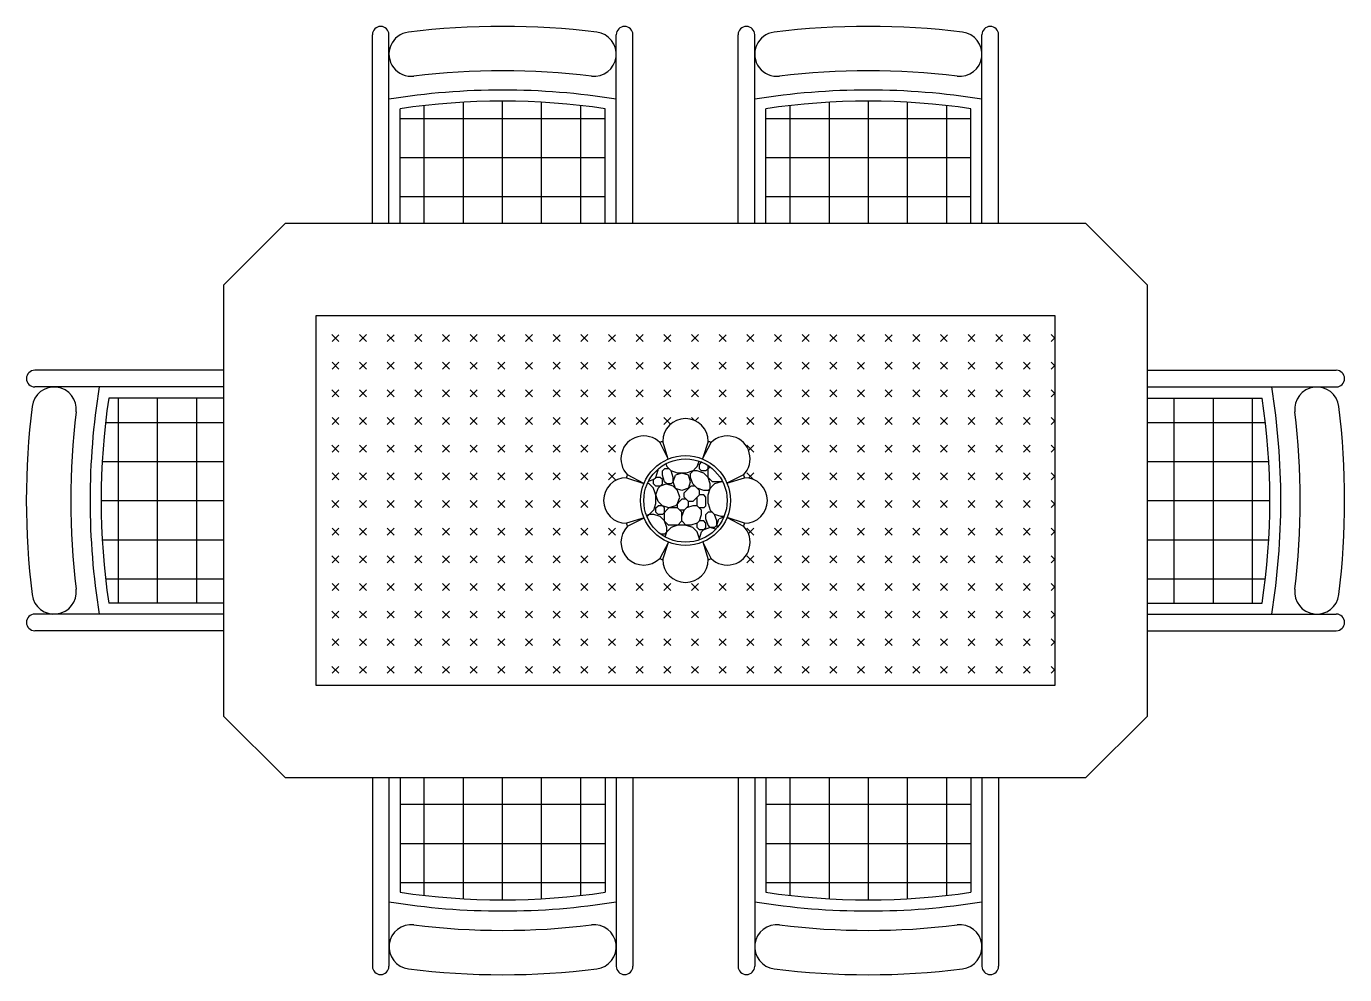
# Model space of a CAD drawing. Header units: millimetres. Extents: x -973.19 to -971.05, y 2610.7 to 2612.24.
import ezdxf

# ---------------------------------------------------------------- set-up
doc = ezdxf.new("R2010")
doc.units = ezdxf.units.MM
doc.header["$LTSCALE"] = 10
doc.layers.add('Móveis_mesas', color=2, linetype='Continuous')

msp = doc.modelspace()

# ---------------------------------------------------------------- hatches: boundary and pattern name
at = {"layer": 'Móveis_mesas'}
h = msp.add_hatch(dxfattribs=at)
h.set_pattern_fill('ANSI37', color=1, scale=0.02, angle=45, style=0)
h.set_pattern_definition([(90, (118.827936, 6.43129), (-0.0635, 7e-18), []), (180, (118.827936, 6.43129), (-7e-18, -0.0635), [])])
h.paths.add_polyline_path([(-972.2529, 2612.1061, 0.074073), (-972.5859, 2612.1061), (-972.5859, 2611.9197), (-972.2529, 2611.9197)])
h = msp.add_hatch(dxfattribs=at)
h.set_pattern_fill('ANSI37', color=1, scale=0.02, angle=45, style=0)
h.set_pattern_definition([(90, (-2063.07289, 6.43129), (0.0635, 7e-18), []), (7e-15, (-2063.07289, 6.43129), (7e-18, -0.0635), [])])
h.paths.add_polyline_path([(-971.9921, 2612.1061, -0.074073), (-971.6591, 2612.1061), (-971.6591, 2611.9197), (-971.9921, 2611.9197)])
h = msp.add_hatch(dxfattribs=at)
h.set_pattern_fill('CROSS,_O', color=1, scale=0.005, angle=45)
h.set_pattern_definition([(45, (0, 0), (3e-18, 0.0449012806), [0.015875, -0.047625]), (135, (0.011225, -9e-19), (-0.0449012806, 3e-18), [0.015875, -0.047625])])
h.paths.add_polyline_path([(-971.5225, 2611.7697), (-972.7225, 2611.7697), (-972.7225, 2611.1697), (-971.5225, 2611.1697)])
h.paths.add_polyline_path([(-972.0265, 2611.4328, -0.01247), (-972.0284, 2611.428, -1), (-972.0808, 2611.3757, -0.01247), (-972.0855, 2611.3737, -1), (-972.1595, 2611.3737, -0.01247), (-972.1642, 2611.3757, -1), (-972.2165, 2611.428, -0.01247), (-972.2185, 2611.4328, -1), (-972.2185, 2611.5067, -0.01247), (-972.2165, 2611.5115, -1), (-972.1642, 2611.5638, -0.01247), (-972.1595, 2611.5657, -1), (-972.0855, 2611.5657, -0.01247), (-972.0808, 2611.5638, -1), (-972.0284, 2611.5115, -0.01247), (-972.0265, 2611.5067, -1)], flags=16)
h.paths.add_polyline_path([(-972.0495, 2611.4697, -1), (-972.1955, 2611.4697, -1)], flags=0)
h.paths.add_polyline_path([(-972.0548, 2611.4697, -1), (-972.1902, 2611.4697, -1)], flags=0)
h = msp.add_hatch(dxfattribs=at)
h.set_pattern_fill('ANSI37', color=1, scale=0.02, angle=135, style=0)
h.set_pattern_definition([(180, (1632.61598, 3702.71708), (-1e-17, -0.0635), []), (270, (1632.61598, 3702.71708), (0.0635, -1e-17), [])])
h.paths.add_polyline_path([(-973.0588, 2611.6362, 0.074073), (-973.0588, 2611.3032), (-972.8725, 2611.3032), (-972.8725, 2611.6362)])
h = msp.add_hatch(dxfattribs=at)
h.set_pattern_fill('ANSI37', color=1, scale=0.02, angle=135, style=0)
h.set_pattern_definition([(7e-15, (-3576.86093, 3702.71708), (1e-17, -0.0635), []), (270, (-3576.86093, 3702.71708), (-0.0635, -1e-17), [])])
h.paths.add_polyline_path([(-971.1861, 2611.6362, -0.074073), (-971.1861, 2611.3032), (-971.3725, 2611.3032), (-971.3725, 2611.6362)])
h = msp.add_hatch(dxfattribs=at)
h.set_pattern_fill('PEDRA6,_O', color=1, scale=0.1, angle=45, pattern_type=2)
h.set_pattern_definition([(45, (119.17435, 6.38079), (-0.070710678, 0.070710678), [0.005, -0.015, 0.005, -0.075]), (45, (119.18496, 6.40554), (-0.070710678, 0.070710678), [0.005, -0.095]), (45, (119.14254, 6.37725), (-0.070710678, 0.070710678), [0.01, -0.09]), (45, (119.12132, 6.36311), (-0.070710678, 0.070710678), [0.015, -0.085]), (45, (119.15314, 6.402), (-0.070710678, 0.070710678), [0.01, -0.01, 0.015, -0.065]), (45, (119.139, 6.40907), (-0.070710678, 0.070710678), [0.015, -0.085]), (45, (119.11779, 6.39493), (-0.070710678, 0.070710678), [0.015, -0.035, 0.015, -0.035]), (45, (119.09304, 6.3914), (-0.070710678, 0.070710678), [0.015, -0.005, 0.005, -0.075]), (45, (119.13193, 6.44443), (-0.070710678, 0.070710678), [0.005, -0.095]), (45, (119.11072, 6.43736), (-0.070710678, 0.070710678), [0.01, -0.09]), (135, (119.06122, 6.39493), (-0.070710678, -0.070710678), [0.01, -0.09]), (135, (119.11779, 6.35251), (-0.070710678, -0.070710678), [0.005, -0.01, 0.015, -0.07]), (135, (119.12839, 6.37725), (-0.070710678, -0.070710678), [0.02, -0.005, 0.005, -0.07]), (135, (119.12132, 6.40554), (-0.070710678, -0.070710678), [0.015, -0.085]), (135, (119.15668, 6.37725), (-0.070710678, -0.070710678), [0.01, -0.09]), (135, (119.10364, 6.43736), (-0.070710678, -0.070710678), [0.01, -0.09]), (135, (119.14961, 6.39847), (-0.070710678, -0.070710678), [0.01, -0.05, 0.005, -0.035]), (135, (119.12486, 6.44443), (-0.070710678, -0.070710678), [0.005, -0.005, 0.005, -0.085]), (135, (119.16021, 6.41614), (-0.070710678, -0.070710678), [0.01, -0.015, 0.01, -0.065]), (135, (119.18143, 6.402), (-0.070710678, -0.070710678), [0.01, -0.09]), (90, (119.12132, 6.3419), (-0.0707106781, 0.0707106781), [0.0141421, -0.02828427, 0.0212132, -0.0777817862]), (90, (119.117786, 6.33836), (-0.0707106781, 0.0707106781), [0.0141421356, -0.1272792206]), (90, (119.149606, 6.384325), (-0.0707106781, 0.0707106781), [0.0141421356, -0.1272792206]), (90, (119.10718, 6.41261), (-0.0707106781, 0.0707106781), [0.0141421356, -0.1272792206]), (90, (119.174355, 6.409074), (-0.0707106781, 0.0707106781), [0.0141421356, -0.1272792206]), (90, (119.10718, 6.35604), (-0.0707106781, 0.0707106781), [0.0070710678, -0.1343502884]), (90, (119.09304, 6.384325), (-0.0707106781, 0.0707106781), [0.0070710678, -0.1343502884]), (90, (119.12486, 6.36665), (-0.0707106781, 0.0707106781), [0.0070710678, -0.1343502884]), (90, (119.10718, 6.39847), (-0.0707106781, 0.0707106781), [0.0070710678, -0.1343502884]), (90, (119.142535, 6.40554), (-0.0707106781, 0.0707106781), [0.0070710678, -0.1343502884]), (90, (119.103644, 6.44443), (-0.0707106781, 0.0707106781), [0.0070710678, -0.1343502884]), (90, (119.117786, 6.44443), (-0.0707106781, 0.0707106781), [0.0070710678, -0.1343502884]), (90, (119.16021, 6.409074), (-0.0707106781, 0.0707106781), [0.0070710678, -0.1343502884]), (90, (119.181426, 6.39493), (-0.0707106781, 0.0707106781), [0.0070710678, -0.1343502884]), (90, (119.15314, 6.423216), (-0.0707106781, 0.0707106781), [0.0070710678, -0.1343502884]), (90, (119.117786, 6.45857), (-0.0707106781, 0.0707106781), [0.0070710678, -0.1343502884]), (90, (119.135464, 6.447964), (-0.0707106781, 0.0707106781), [0.0070710678, -0.1343502884]), (180, (119.11425, 6.44089), (-0.0707106781, -0.0707106781), [0.0070710678, -0.1343502884]), (180, (119.11425, 6.455036), (-0.0707106781, -0.0707106781), [0.0070710678, -0.1343502884]), (180, (119.13193, 6.44443), (-0.0707106781, -0.0707106781), [0.0070710678, -0.1343502884]), (180, (119.12839, 6.46918), (-0.0707106781, -0.0707106781), [0.0070710678, -0.1343502884]), (180, (119.117786, 6.409074), (-0.0707106781, -0.0707106781), [0.0070710678, -0.1343502884]), (180, (119.117786, 6.39493), (-0.0707106781, -0.0707106781), [0.0070710678, -0.1343502884]), (180, (119.11425, 6.35604), (-0.0707106781, -0.0707106781), [0.0070710678, -0.1343502884]), (180, (119.12132, 6.36311), (-0.0707106781, -0.0707106781), [0.0070710678, -0.1343502884]), (180, (119.103644, 6.39493), (-0.0707106781, -0.0707106781), [0.0070710678, -0.1343502884]), (180, (119.10011, 6.37018), (-0.0707106781, -0.0707106781), [0.0070710678, -0.1343502884]), (180, (119.15314, 6.402), (-0.0707106781, -0.0707106781), [0.0070710678, -0.1343502884]), (180, (119.15668, 6.41968), (-0.0707106781, -0.0707106781), [0.0070710678, -0.1343502884]), (180, (119.174355, 6.409074), (-0.0707106781, -0.0707106781), [0.0070710678, -0.1343502884]), (180, (119.167284, 6.416145), (-0.0707106781, -0.0707106781), [0.0070710678, -0.1343502884]), (180, (119.18496, 6.40554), (-0.0707106781, -0.0707106781), [0.0070710678, -0.1343502884]), (180, (119.08597, 6.391396), (-0.0707106781, -0.0707106781), [0.0141421356, -0.1272792206]), (180, (119.142535, 6.40554), (-0.0707106781, -0.0707106781), [0.0141421356, -0.1272792206]), (180, (119.16375, 6.377254), (-0.0707106781, -0.0707106781), [0.035355339, -0.1060660172]), (71.5650512, (119.0895, 6.366647), (0.0707106781, 0.07071067815), [0.01118, -0.2124267978]), (71.5650512, (119.12132, 6.35604), (0.0707106781, 0.07071067815), [0.01118, -0.2124267978]), (71.5650512, (119.103644, 6.402003), (0.0707106781, 0.07071067815), [0.01118, -0.2124267978]), (71.5650512, (119.17789, 6.384325), (0.0707106781, 0.07071067815), [0.01118, -0.2124267978]), (71.5650512, (119.149606, 6.391396), (0.0707106781, 0.07071067815), [0.01118, -0.2124267978]), (71.5650512, (119.142535, 6.41261), (0.0707106781, 0.07071067815), [0.01118, -0.2124267978]), (71.5650512, (119.10718, 6.42675), (0.0707106781, 0.07071067815), [0.01118, -0.2124267978]), (71.5650512, (119.135464, 6.447964), (0.0707106781, 0.07071067815), [0.01118, -0.2124267978]), (108.4349488, (119.096573, 6.37372), (-0.0707106781, 0.07071067815), [0.01118, -0.2124267978]), (108.4349488, (119.093038, 6.377254), (-0.0707106781, 0.07071067815), [0.01118, -0.2124267978]), (108.4349488, (119.110715, 6.416145), (-0.0707106781, 0.07071067815), [0.02236, -0.2012467977]), (108.4349488, (119.139, 6.43736), (-0.0707106781, 0.07071067815), [0.01118, -0.2124267978]), (108.4349488, (119.14607, 6.423216), (-0.0707106781, 0.07071067815), [0.01118, -0.2124267978]), (108.4349488, (119.124857, 6.37372), (-0.0707106781, 0.07071067815), [0.01118, -0.2124267978]), (108.4349488, (119.12132, 6.447964), (-0.0707106781, 0.07071067815), [0.01118, -0.2124267978]), (108.4349488, (119.135464, 6.455036), (-0.0707106781, 0.07071067815), [0.01118, -0.2124267978]), (161.5650512, (119.071824, 6.391396), (-0.07071067815, 0.0707106781), [0.01118, -0.2124267978]), (161.5650512, (119.167284, 6.37372), (-0.07071067815, 0.0707106781), [0.01118, -0.2124267978]), (161.5650512, (119.0895, 6.38786), (-0.07071067815, 0.0707106781), [0.01118, -0.2124267978]), (161.5650512, (119.149606, 6.433822), (-0.07071067815, 0.0707106781), [0.01118, -0.2124267978]), (161.5650512, (119.128393, 6.40554), (-0.07071067815, 0.0707106781), [0.01118, -0.2124267978]), (161.5650512, (119.135464, 6.440893), (-0.07071067815, 0.0707106781), [0.01118, -0.2124267978]), (161.5650512, (119.11425, 6.391396), (-0.07071067815, 0.0707106781), [0.01118, -0.2124267978]), (161.5650512, (119.11425, 6.36311), (-0.07071067815, 0.0707106781), [0.01118, -0.2124267978]), (198.4349488, (119.078895, 6.391396), (-0.07071067815, -0.0707106781), [0.01118, -0.2124267978]), (198.4349488, (119.142535, 6.377254), (-0.07071067815, -0.0707106781), [0.01118, -0.2124267978]), (198.4349488, (119.096573, 6.39493), (-0.07071067815, -0.0707106781), [0.01118, -0.2124267978]), (198.4349488, (119.167284, 6.409074), (-0.07071067815, -0.0707106781), [0.01118, -0.2124267978]), (198.4349488, (119.174355, 6.38079), (-0.07071067815, -0.0707106781), [0.01118, -0.2124267978]), (198.4349488, (119.124857, 6.44443), (-0.07071067815, -0.0707106781), [0.01118, -0.2124267978]), (198.4349488, (119.139, 6.409074), (-0.07071067815, -0.0707106781), [0.01118, -0.2124267978]), (198.4349488, (119.078895, 6.391396), (-0.07071067815, -0.0707106781), [0.01118, -0.2124267978]), (198.4349488, (119.160213, 6.43736), (-0.07071067815, -0.0707106781), [0.01118, -0.2124267978]), (288.4349488, (119.12132, 6.3419), (0.0707106781, -0.07071067815), [0.01118, -0.2124267978])])
h.paths.add_polyline_path([(-972.0548, 2611.4697, 1), (-972.1902, 2611.4697, 1)])
h = msp.add_hatch(dxfattribs=at)
h.set_pattern_fill('ANSI37', color=1, scale=0.02, angle=45, style=0)
h.set_pattern_definition([(270, (118.827936, 5216.5082), (-0.0635, -7e-18), []), (180, (118.827936, 5216.5082), (-7e-18, 0.0635), [])])
h.paths.add_polyline_path([(-972.2529, 2610.8334, -0.074073), (-972.5859, 2610.8334), (-972.5859, 2611.0197), (-972.2529, 2611.0197)])
h = msp.add_hatch(dxfattribs=at)
h.set_pattern_fill('ANSI37', color=1, scale=0.02, angle=45, style=0)
h.set_pattern_definition([(270, (-2063.07289, 5216.5082), (0.0635, -7e-18), []), (360, (-2063.07289, 5216.5082), (7e-18, 0.0635), [])])
h.paths.add_polyline_path([(-971.9921, 2610.8334, 0.074073), (-971.6591, 2610.8334), (-971.6591, 2611.0197), (-971.9921, 2611.0197)])

# ---------------------------------------------------------------- linework, layer by layer
for p, q in [((-972.6309, 2611.9197), (-972.6309, 2612.2264)), ((-972.6039, 2611.9197), (-972.6039, 2612.2264)), ((-972.2349, 2611.9197), (-972.2349, 2612.2264)), ((-972.2079, 2611.9197), (-972.2079, 2612.2264)), ((-972.0371, 2611.9197), (-972.0371, 2612.2264)), ((-972.0101, 2611.9197), (-972.0101, 2612.2264)), ((-971.6411, 2611.9197), (-971.6411, 2612.2264)), ((-971.6141, 2611.9197), (-971.6141, 2612.2264)), ((-972.5859, 2611.9197), (-972.5859, 2612.1061)), ((-972.2529, 2611.9197), (-972.2529, 2612.1061)), ((-971.9921, 2611.9197), (-971.9921, 2612.1061)), ((-971.6591, 2611.9197), (-971.6591, 2612.1061)), ((-972.8725, 2611.6812), (-973.1791, 2611.6812)), ((-971.3725, 2611.6812), (-971.0658, 2611.6812)), ((-972.8725, 2611.6542), (-973.1791, 2611.6542)), ((-971.3725, 2611.6542), (-971.0658, 2611.6542)), ((-972.8725, 2611.6362), (-973.0588, 2611.6362)), ((-971.3725, 2611.6362), (-971.1861, 2611.6362)), ((-972.8725, 2611.3032), (-973.0588, 2611.3032)), ((-971.3725, 2611.3032), (-971.1861, 2611.3032)), ((-972.8725, 2611.2852), (-973.1791, 2611.2852)), ((-971.3725, 2611.2852), (-971.0658, 2611.2852)), ((-972.8725, 2611.2582), (-973.1791, 2611.2582)), ((-971.3725, 2611.2582), (-971.0658, 2611.2582)), ((-972.6309, 2611.0197), (-972.6309, 2610.7131)), ((-972.6039, 2611.0197), (-972.6039, 2610.7131)), ((-972.5859, 2611.0197), (-972.5859, 2610.8334)), ((-972.2529, 2611.0197), (-972.2529, 2610.8334)), ((-972.2349, 2611.0197), (-972.2349, 2610.7131)), ((-972.2079, 2611.0197), (-972.2079, 2610.7131)), ((-972.0371, 2611.0197), (-972.0371, 2610.7131)), ((-972.0101, 2611.0197), (-972.0101, 2610.7131)), ((-971.9921, 2611.0197), (-971.9921, 2610.8334)), ((-971.6591, 2611.0197), (-971.6591, 2610.8334)), ((-971.6411, 2611.0197), (-971.6411, 2610.7131)), ((-971.6141, 2611.0197), (-971.6141, 2610.7131))]:
    msp.add_line(p, q, dxfattribs=at)
at = {"layer": 'Móveis_mesas', "color": 1}
for p, q in [((-972.1642, 2611.5638), (-972.1507, 2611.5371)), ((-972.1507, 2611.5371), (-972.1595, 2611.5657)), ((-972.0855, 2611.5657), (-972.0948, 2611.5373)), ((-972.0948, 2611.5373), (-972.0808, 2611.5638)), ((-972.2185, 2611.5067), (-972.19, 2611.4974)), ((-972.19, 2611.4974), (-972.2165, 2611.5115)), ((-972.0284, 2611.5115), (-972.0552, 2611.4979)), ((-972.0552, 2611.4979), (-972.0265, 2611.5067)), ((-972.1898, 2611.4416), (-972.2185, 2611.4328)), ((-972.2165, 2611.428), (-972.1898, 2611.4416)), ((-972.0549, 2611.4421), (-972.0284, 2611.428)), ((-972.0265, 2611.4328), (-972.0549, 2611.4421)), ((-972.1502, 2611.4022), (-972.1642, 2611.3757)), ((-972.1595, 2611.3737), (-972.1502, 2611.4022)), ((-972.0943, 2611.4024), (-972.0855, 2611.3737)), ((-972.0808, 2611.3757), (-972.0943, 2611.4024))]:
    msp.add_line(p, q, dxfattribs=at)
at = {"layer": 'Móveis_mesas'}
msp.add_lwpolyline([(-972.7725, 2611.0197), (-971.4725, 2611.0197), (-971.3725, 2611.1197), (-971.3725, 2611.8197), (-971.4725, 2611.9197), (-972.7725, 2611.9197), (-972.8725, 2611.8197), (-972.8725, 2611.1197)], close=True, dxfattribs=at)
at = {"layer": 'Móveis_mesas', "color": 1}
msp.add_lwpolyline([(-972.7225, 2611.1697), (-971.5225, 2611.1697), (-971.5225, 2611.7697), (-972.7225, 2611.7697)], close=True, dxfattribs=at)
msp.add_lwpolyline([(-972.1642, 2611.3757, 0.01247), (-972.1595, 2611.3737, 1), (-972.0855, 2611.3737, 0.01247), (-972.0808, 2611.3757, 1), (-972.0284, 2611.428, 0.01247), (-972.0265, 2611.4328, 1), (-972.0265, 2611.5067, 0.01247), (-972.0284, 2611.5115, 1), (-972.0808, 2611.5638, 0.01247), (-972.0855, 2611.5657, 1), (-972.1595, 2611.5657, 0.01247), (-972.1642, 2611.5638, 1), (-972.2165, 2611.5115, 0.01247), (-972.2185, 2611.5067, 1), (-972.2185, 2611.4328, 0.01247), (-972.2165, 2611.428, 1)], format="xyb", close=True, dxfattribs=at)
for radius in [0.073, 0.0677]:
    msp.add_circle((-972.1225, 2611.4697), radius, dxfattribs=at)
at = {"layer": 'Móveis_mesas'}
for centre, radius, start, end in [((-972.6174, 2612.2264), 0.0135, 0, 180), ((-972.5679, 2612.1948), 0.036, 97.0171, 277.0171), ((-972.4194, 2610.9883), 1.2516, 82.9829, 97.0171), ((-972.2709, 2612.1948), 0.036, 262.9829, 82.9829), ((-972.2214, 2612.2264), 0.0135, 0, 180), ((-972.0236, 2612.2264), 0.0135, 0, 180), ((-971.9741, 2612.1948), 0.036, 97.0171, 277.0171), ((-971.8256, 2610.9883), 1.2516, 82.9829, 97.0171), ((-971.6771, 2612.1948), 0.036, 262.9829, 82.9829), ((-971.6276, 2612.2264), 0.0135, 0, 180), ((-972.4194, 2610.9883), 1.1796, 82.9829, 97.0171), ((-971.8256, 2610.9883), 1.1796, 82.9829, 97.0171), ((-972.4194, 2610.9883), 1.1481, 80.7521, 99.2479), ((-971.8256, 2610.9883), 1.1481, 80.7521, 99.2479), ((-972.4194, 2610.9883), 1.1301, 81.5274, 98.4726), ((-971.8256, 2610.9883), 1.1301, 81.5274, 98.4726), ((-973.1791, 2611.6677), 0.0135, 90, 270), ((-971.0658, 2611.6677), 0.0135, 270, 90), ((-973.1475, 2611.6182), 0.036, 352.9829, 172.9829), ((-971.9411, 2611.4697), 1.1481, 170.7521, 189.2479), ((-972.3039, 2611.4697), 1.1481, 350.7521, 9.2479), ((-971.0974, 2611.6182), 0.036, 7.0171, 187.0171), ((-971.9411, 2611.4697), 1.2516, 172.9829, 187.0171), ((-971.9411, 2611.4697), 1.1301, 171.5274, 188.4726), ((-972.3039, 2611.4697), 1.1301, 351.5274, 8.4726), ((-972.3039, 2611.4697), 1.2516, 352.9829, 7.0171), ((-971.9411, 2611.4697), 1.1796, 172.9829, 187.0171), ((-972.3039, 2611.4697), 1.1796, 352.9829, 7.0171), ((-973.1475, 2611.3212), 0.036, 187.0171, 7.0171), ((-971.0974, 2611.3212), 0.036, 172.9829, 352.9829), ((-973.1791, 2611.2717), 0.0135, 90, 270), ((-971.0658, 2611.2717), 0.0135, 270, 90), ((-972.4194, 2611.9511), 1.1301, 261.5274, 278.4726), ((-971.8256, 2611.9511), 1.1301, 261.5274, 278.4726), ((-972.4194, 2611.9511), 1.1481, 260.7521, 279.2479), ((-971.8256, 2611.9511), 1.1481, 260.7521, 279.2479), ((-972.5679, 2610.7447), 0.036, 82.9829, 262.9829), ((-972.4194, 2611.9511), 1.1796, 262.9829, 277.0171), ((-972.2709, 2610.7447), 0.036, 277.0171, 97.0171), ((-971.9741, 2610.7447), 0.036, 82.9829, 262.9829), ((-971.8256, 2611.9511), 1.1796, 262.9829, 277.0171), ((-971.6771, 2610.7447), 0.036, 277.0171, 97.0171), ((-972.6174, 2610.7131), 0.0135, 180, 0), ((-972.4194, 2611.9511), 1.2516, 262.9829, 277.0171), ((-972.2214, 2610.7131), 0.0135, 180, 0), ((-972.0236, 2610.7131), 0.0135, 180, 0), ((-971.8256, 2611.9511), 1.2516, 262.9829, 277.0171), ((-971.6276, 2610.7131), 0.0135, 180, 0)]:
    msp.add_arc(centre, radius, start, end, dxfattribs=at)

doc.saveas('drawing.dxf')
